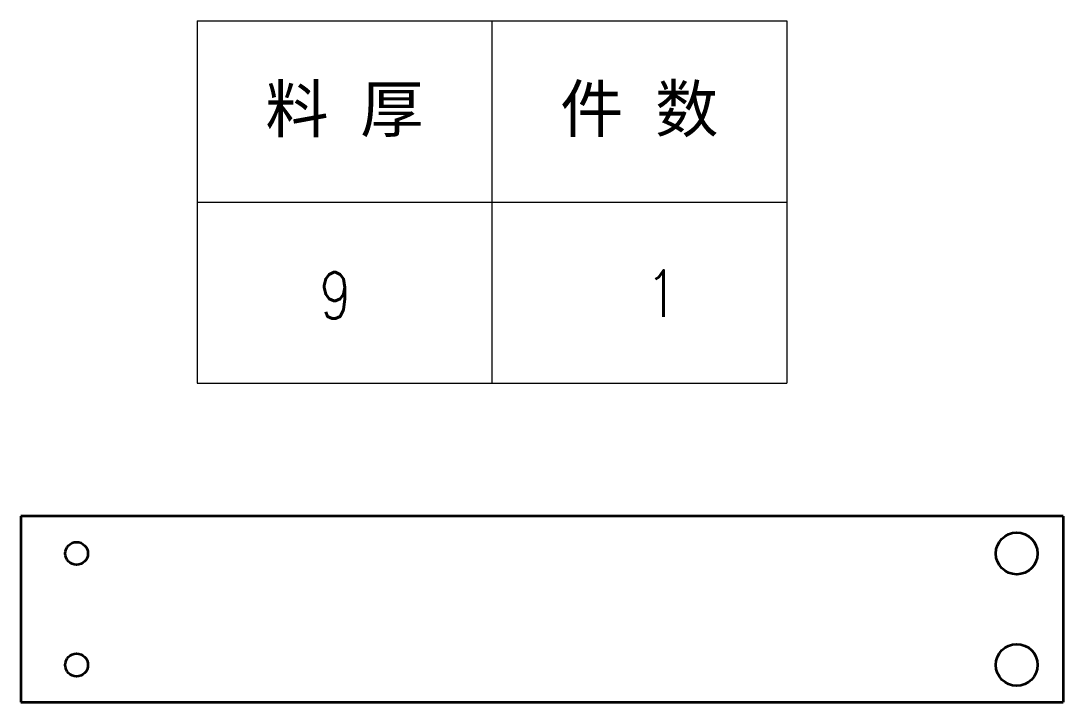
# Model space of a CAD drawing. Header units: millimetres. Extents: x 1333 to 142399, y -42879 to -5704.
# Drawn here: x 74213.1 to 74437.6, y -9022.8 to -8876.1 of the extents above; entities that cross this region are included whole.
import ezdxf
from ezdxf.enums import TextEntityAlignment as Align

# ---------------------------------------------------------------- set-up
doc = ezdxf.new("R2010")
doc.units = ezdxf.units.MM
doc.header["$LTSCALE"] = 0.5
doc.layers.add('标注线', color=3, linetype='Continuous', lineweight=18)
doc.layers.add('粗实线', color=7, linetype='Continuous', lineweight=35)
doc.styles.add('DIM', font='romans.shx', dxfattribs={"width": 0.8, "bigfont": 'bigfont.shx'})
doc.styles.get("Standard").update_dxf_attribs({"font": 'simplex.shx'})

# ---------------------------------------------------------------- blocks, each defined once
blk = doc.blocks.new('*T234')
at = {"color": 0, "linetype": 'ByBlock', "lineweight": -2, "transparency": 16777216}
for p, q in [((0, 0), (127, 0)), ((0, 0), (0, -78)), ((63.5, 0), (63.5, -78)), ((127, 0), (127, -78)), ((0, -39), (127, -39)), ((0, -78), (127, -78))]:
    blk.add_line(p, q, dxfattribs=at)
at = {"color": 0, "transparency": 16777216, "char_height": 10, "width": 60.5, "attachment_point": 5}
for s, insert in [('{\\fSimSun|b0|i0|c134|p2;料 厚}', (31.75, -19.5)), ('{\\fSimSun|b0|i0|c134|p2;件 数}', (95.25, -19.5))]:
    blk.add_mtext(s, dxfattribs=dict(at, insert=insert))
blk = doc.blocks.new('拆图参数')
blk.add_blockref('*T234', (-63.5, 78))
at = {"style": 'DIM', "width": 0.8}
blk.add_attdef('6', text='', height=10, dxfattribs=at).set_placement((-37.13, 18.91), align=Align.MIDDLE_LEFT)
blk.add_attdef('1', text='', height=10, dxfattribs=at).set_placement((36.65, 19.27), align=Align.MIDDLE_CENTER)

msp = doc.modelspace()

# ---------------------------------------------------------------- linework, layer by layer
at = {"layer": '粗实线'}
for p, q in [((74437.57, -8982.776), (74213.07, -8982.776)), ((74213.07, -8982.776), (74213.07, -9022.776)), ((74437.57, -8982.776), (74437.57, -9022.776)), ((74213.07, -9022.776), (74437.57, -9022.776))]:
    msp.add_line(p, q, dxfattribs=at)
for centre, radius in [((74427.57, -8990.776), 4.5), ((74225.07, -8990.776), 2.458), ((74427.57, -9014.776), 4.5), ((74225.07, -9014.776), 2.458)]:
    msp.add_circle(centre, radius, dxfattribs=at)

# ---------------------------------------------------------------- block references
at = {"layer": '标注线'}
msp.add_blockref('拆图参数', (74314.519, -8954.133), dxfattribs=at).add_auto_attribs({'1': '1', '6': '9'})

doc.saveas('drawing.dxf')
